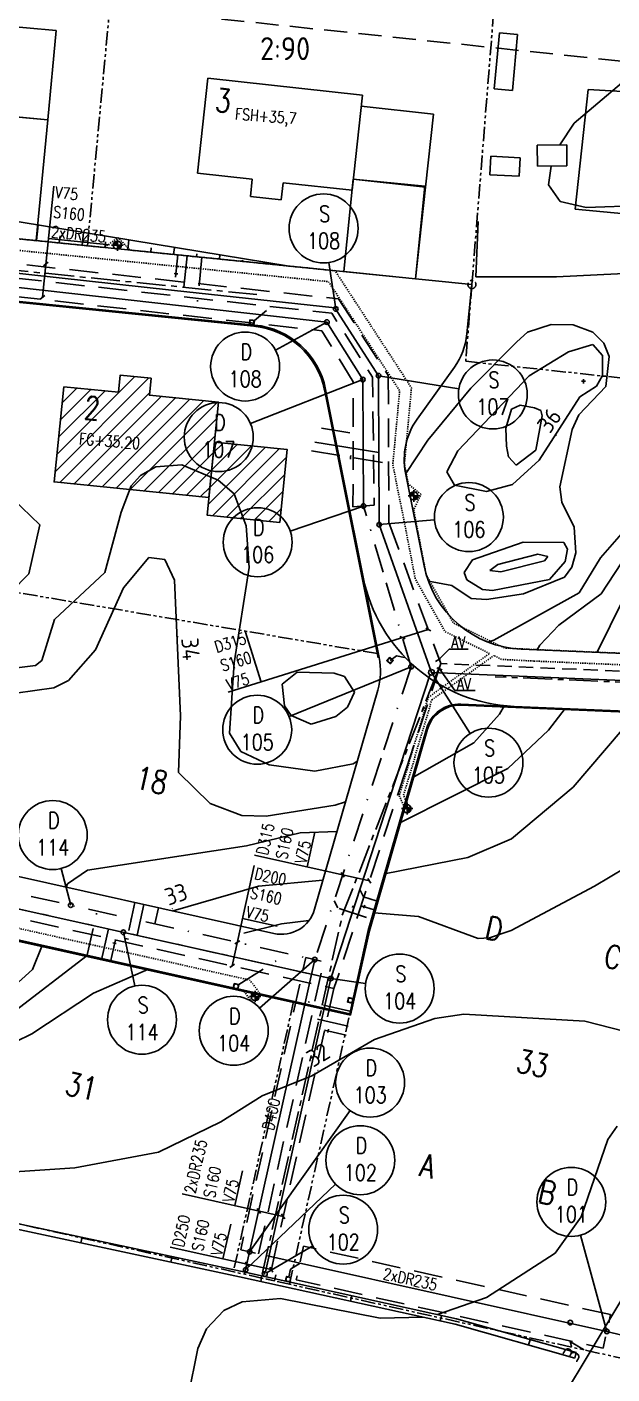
# Model space of a CAD drawing. Header units: metres. Extents: x 139929 to 143267, y 6401995 to 6404511.
# Drawn here: x 140403.1 to 140454, y 6402223.7 to 6402340.9 of the extents above; entities that cross this region are included whole.
import ezdxf
from ezdxf.enums import TextEntityAlignment as Align

# ---------------------------------------------------------------- set-up
doc = ezdxf.new("R2010")
doc.units = ezdxf.units.M
for name, pattern in [('CENTERX2', [4, 2.5, -0.5, 0.5, -0.5]), ('DASHDOT', [1, 0.5, -0.25, 0, -0.25]), ('DASHED', [0.75, 0.5, -0.25]), ('DASHED2', [3, 2, -1]), ('HAECK', [0]), ('HIDDEN', [0.375, 0.25, -0.125]), ('HIDDEN2', [0.1875, 0.125, -0.0625]), ('PHANTOM', [2.5, 1.25, -0.25, 0.25, -0.25, 0.25, -0.25])]:
    doc.linetypes.add(name, pattern=pattern)
doc.layers.add('LM_GRÄNSPUNKT_TEXT_NY', color=94, linetype='Continuous', lineweight=25)
for name, color, linetype in [('M-BEF-BYGGNAD', 3, 'Continuous'), ('M-BEF-HÄCK', 7, 'Continuous'), ('M-BEF-MUR', 4, 'Continuous'), ('M-BEF-NIVÅKURVA-PRIMÄR-0.5M', 12, 'Continuous'), ('M-BEF-NIVÅKURVA-PRIMÄR-1.0M', 12, 'Continuous'), ('M-BEF-STAKET', 4, 'STAKET'), ('M-BEF-TELE-INFO', 4, 'Continuous'), ('M-BELYSNINGSSTOLPE', 20, 'Continuous'), ('M-BRUNNAR', 3, 'Continuous'), ('M-BRUNNSLOCK', 1, 'Continuous'), ('M-ET-SCHAKT', 40, 'HIDDEN'), ('M-FASTIGHETSBETECKNING', 3, 'Continuous'), ('M-FG-XXX', 3, 'Continuous'), ('M-GR-FASTIGHETSGRÄNS', 3, 'PHANTOM'), ('M-GR-RÄTTIGHETSGRÄNS', 3, 'DASHED'), ('M-HUS-NUMMER-XXX', 3, 'Continuous'), ('M-HUS-YTTER', 3, 'Continuous'), ('M-HUS-YTTER-NYBYGGNAD', 7, 'Continuous'), ('M-HUS-YTTER-NYBYGGNAD_HATCH', 7, 'Continuous'), ('M-KANTSTÖD', 1, 'Continuous'), ('M-KRYSS-1000', 1, 'Continuous'), ('M-PROFILLINJE', 7, 'CENTERX2'), ('M-RH-BELYSNINGSSTOLPE', 4, 'Continuous'), ('M-RH-ET-SCHAKT', 4, 'HIDDEN'), ('M-RH-VA-D', 4, 'DASHDOT'), ('M-RH-VA-DRÄN', 4, 'DRAN11'), ('M-RH-VA-S', 4, 'Continuous'), ('M-RH-VA-TEXT', 4, 'Continuous'), ('M-RH-VA-V', 4, 'HIDDEN2'), ('M-SLÄNT', 4, 'Continuous'), ('M-STOMLINJE', 3, 'Continuous'), ('M-STOMLINJE-TOMTMARK', 1, 'Continuous'), ('M-VA-BRUNN-TK', 3, 'Continuous'), ('M-VA-D', 80, 'DASHDOT'), ('M-VA-DRÄN', 80, 'DRAN11'), ('M-VA-S', 20, 'Continuous'), ('M-VA-TEXT', 1, 'Continuous'), ('M-VA-V', 140, 'HIDDEN2')]:
    doc.layers.add(name, color=color, linetype=linetype)
doc.styles.add('ISO', font='iso.shx', dxfattribs={"height": 2.5})
doc.styles.add('ITALICC', font='italicc', dxfattribs={"oblique": 10})
doc.styles.add('M-modell-va$0$SIMPLEX8', font='simplex.shx', dxfattribs={"width": 0.8})
doc.styles.add('SIMPLEX8', font='simplex.shx', dxfattribs={"width": 0.8})
doc.linetypes.add('DRAN11', pattern='A,1,["|",Standard,S=0.5,R=60,X=0,Y=0],-0.4,1', length=2.4)
doc.linetypes.add('STAKET', pattern='A,7,[134,morastr.shx,S=0.8,R=0,X=0,Y=0],0.6,[134,morastr.shx,S=0.8,R=0,X=0,Y=0],1', length=8.6)
pattern_1 = [(45, (-19260.8910175, -51074.3308278), (-0.001122532015134, 0.001122532015134), [])]

# ---------------------------------------------------------------- blocks, each defined once
blk = doc.blocks.new('LIGGARPUNKT')
blk.add_circle((0, 0), 0.35)
at = {"layer": 'LM_GRÄNSPUNKT_TEXT_NY', "style": 'ITALICC', "oblique": 10}
blk.add_attdef('PUNKTBETECKNING', (0.5, -0.35), '', height=0.7, dxfattribs=at)
blk = doc.blocks.new('PLUS')
for p, q in [((-0.18, 0), (0, 0)), ((0, 0), (0, 0.18)), ((0, -0.18), (0, 0)), ((0, 0), (0.18, 0))]:
    blk.add_line(p, q)
blk = doc.blocks.new('PRI_NIVÅ_HÖJDPKT')
at = {"color": 0, "linetype": 'Continuous', "lineweight": -3}
blk.add_circle((183, 184), 0.0005, dxfattribs=at)
blk = doc.blocks.new('Brunn-400')
at = {"layer": 'M-BRUNNAR', "ltscale": 0.1}
blk.add_circle((0, 0), 0.2, dxfattribs=at)
at = {"layer": 'M-BRUNNSLOCK', "ltscale": 0.1}
blk.add_circle((0, 0), 0.2, dxfattribs=at)
blk = doc.blocks.new('DB')
at = {"layer": 'M-BRUNNAR', "ltscale": 0.1}
blk.add_lwpolyline([(-0.2, 0.2), (-0.2, -0.2), (0.2, -0.2), (0.2, 0.2)], close=True, dxfattribs=at)
blk.add_circle((0, 0), 0.2, dxfattribs=at)
at = {"layer": 'M-BRUNNSLOCK', "ltscale": 0.1}
blk.add_lwpolyline([(-0.2, 0.2), (-0.2, -0.2), (0.2, -0.2), (0.2, 0.2)], close=True, dxfattribs=at)
blk = doc.blocks.new('TB')
at = {"layer": 'M-BRUNNSLOCK', "ltscale": 0.1}
blk.add_circle((0, 0), 0.25, dxfattribs=at)
at = {"layer": 'M-VA-BRUNN-TK', "ltscale": 0.1}
blk.add_circle((0, 0), 0.25, dxfattribs=at)
blk = doc.blocks.new('M-modell-va$0$VA Littera')
blk.add_circle((0, 0), 1.5)
at = {"style": 'M-modell-va$0$SIMPLEX8', "width": 0.8}
for tag, p in [('D/S', (0.051, 0.289)), ('NR', (0.001, -0.891))]:
    blk.add_attdef(tag, text='', height=0.7, dxfattribs=at).set_placement(p, align=Align.CENTER)
at = {"style": 'M-modell-va$0$SIMPLEX8', "width": 0.8, "flags": 1}
for tag, p in [('LOCKNIVÅ', (1.783, 0.248)), ('VG-NIVÅ', (1.789, -0.674))]:
    blk.add_attdef(tag, p, '', height=0.5, dxfattribs=at)
blk = doc.blocks.new('Ny-stolpe')
at = {"layer": ''}
h = blk.add_hatch(dxfattribs=at)
h.set_pattern_fill('ANSI31', color=256, scale=0.0005, style=0)
h.set_pattern_definition(pattern_1)
edge = h.paths.add_edge_path()
edge.add_arc((0, 0), 0.175, 90, 180)
edge.add_line((-0.175, 0), (0, 0))
edge.add_line((0, 0), (0, 0.175))
h = blk.add_hatch(dxfattribs=at)
h.set_pattern_fill('ANSI31', color=256, scale=0.0005, style=0)
h.set_pattern_definition(pattern_1)
edge = h.paths.add_edge_path()
edge.add_line((0, 0), (0, -0.175))
edge.add_arc((0, 0), 0.175, 270, 360)
edge.add_line((0.175, 0), (0, 0))
for p, q in [((-0.175, 0), (-0.25, 0)), ((0, 0), (-0.175, 0)), ((0, 0.173), (0, 0.248)), ((0, 0), (0, 0.175)), ((0, 0), (0.175, 0)), ((0, 0), (0, -0.175)), ((0, -0.175), (0, -0.252)), ((0.175, 0), (0.25, 0))]:
    blk.add_line(p, q, dxfattribs=at)
for start, end in [(90, 180), (180, 270), (0, 90), (270, 0)]:
    blk.add_arc((0, 0), 0.175, start, end, dxfattribs=at)

msp = doc.modelspace()

# ---------------------------------------------------------------- hatches: boundary and pattern name
at = {"layer": 'M-HUS-YTTER-NYBYGGNAD_HATCH'}
h = msp.add_hatch(dxfattribs=at)
h.set_pattern_fill('ANSI31', color=1, scale=0.3, style=0)
h.paths.add_polyline_path([(140406.277, 6402309.606), (140411.046, 6402309.126), (140411.196, 6402310.611), (140413.882, 6402310.341), (140413.733, 6402308.855), (140419.739, 6402308.251), (140418.906, 6402299.972), (140405.444, 6402301.328)])
h = msp.add_hatch(dxfattribs=at)
h.set_pattern_fill('ANSI31', color=1, scale=0.3, style=0)
h.paths.add_polyline_path([(140425.089, 6402297.792), (140425.727, 6402304.13), (140419.389, 6402304.768), (140418.751, 6402298.43)])

# ---------------------------------------------------------------- linework, layer by layer
at = {"layer": 'M-BEF-BYGGNAD'}
for p, q in [((140444.189, 6402340.371), (140443.749, 6402335.498)), ((140444.189, 6402340.371), (140443.749, 6402335.498)), ((140445.759, 6402340.23), (140444.189, 6402340.371)), ((140445.759, 6402340.23), (140444.189, 6402340.371)), ((140445.321, 6402335.357), (140445.759, 6402340.23)), ((140445.321, 6402335.357), (140445.759, 6402340.23)), ((140443.749, 6402335.498), (140445.321, 6402335.357)), ((140443.749, 6402335.498), (140445.321, 6402335.357)), ((140451.922, 6402335.455), (140450.793, 6402325.052)), ((140455.397, 6402335.25), (140451.922, 6402335.455)), ((140447.489, 6402330.606), (140450.047, 6402330.636)), ((140447.51, 6402328.774), (140447.489, 6402330.606)), ((140450.047, 6402330.636), (140450.069, 6402328.804)), ((140443.352, 6402328.039), (140443.436, 6402329.644)), ((140443.436, 6402329.644), (140445.995, 6402329.509)), ((140445.995, 6402329.509), (140445.912, 6402327.905)), ((140445.912, 6402327.905), (140443.352, 6402328.039)), ((140450.069, 6402328.804), (140447.51, 6402328.774)), ((140450.793, 6402325.052), (140460.361, 6402324.114))]:
    msp.add_line(p, q, dxfattribs=at)
at = {"layer": 'M-BEF-HÄCK', "color": 1, "linetype": 'HAECK', "lineweight": -3}
msp.add_line((140442.131, 6402319.172), (140442.333, 6402323.976), dxfattribs=at)
at = {"layer": 'M-BEF-MUR', "lineweight": -3}
for p, q in [((140392.859, 6402238.828), (140421.676, 6402232.684)), ((140421.57, 6402232.195), (140392.754, 6402238.339)), ((140407.881, 6402235.625), (140407.776, 6402235.136)), ((140415.706, 6402233.957), (140415.601, 6402233.468)), ((140440.34, 6402228.053), (140421.57, 6402232.195)), ((140421.676, 6402232.684), (140440.462, 6402228.538)), ((140423.527, 6402232.276), (140423.419, 6402231.787)), ((140431.339, 6402230.552), (140431.231, 6402230.063)), ((140439.151, 6402228.828), (140439.044, 6402228.34)), ((140440.462, 6402228.538), (140450.877, 6402225.592)), ((140450.741, 6402225.111), (140440.34, 6402228.053)), ((140446.869, 6402226.726), (140446.733, 6402226.246)), ((140450.877, 6402225.592), (140450.741, 6402225.111))]:
    msp.add_line(p, q, dxfattribs=at)
at = {"layer": 'M-BEF-MUR'}
for p, q in [((140392.859, 6402238.828), (140421.676, 6402232.684)), ((140421.57, 6402232.195), (140392.754, 6402238.339)), ((140407.881, 6402235.625), (140407.776, 6402235.136)), ((140415.706, 6402233.957), (140415.601, 6402233.468)), ((140440.34, 6402228.053), (140421.57, 6402232.195)), ((140421.676, 6402232.684), (140440.462, 6402228.538)), ((140423.527, 6402232.276), (140423.419, 6402231.787)), ((140431.339, 6402230.552), (140431.231, 6402230.063)), ((140439.151, 6402228.828), (140439.044, 6402228.34)), ((140440.462, 6402228.538), (140450.877, 6402225.592)), ((140450.741, 6402225.111), (140440.34, 6402228.053)), ((140446.869, 6402226.726), (140446.733, 6402226.246)), ((140450.877, 6402225.592), (140450.741, 6402225.111))]:
    msp.add_line(p, q, dxfattribs=at)
at = {"layer": 'M-BEF-NIVÅKURVA-PRIMÄR-0.5M', "linetype": 'Continuous', "lineweight": -3}
for p, q in [((140450.684, 6402332.531, 34.5), (140454.818, 6402336.015, 34.5)), ((140449.435, 6402330.629, 34.5), (140450.684, 6402332.531, 34.5)), ((140448.467, 6402327.17, 34.5), (140448.705, 6402328.788, 34.5)), ((140449.47, 6402325.711, 34.5), (140448.467, 6402327.17, 34.5)), ((140451.745, 6402325.179, 34.5), (140449.47, 6402325.711, 34.5)), ((140460.471, 6402325.505, 34.5), (140451.745, 6402325.179, 34.5)), ((140448.696, 6402315.012, 35.5), (140446.634, 6402314.341, 35.5)), ((140450.601, 6402314.975, 35.5), (140448.696, 6402315.012, 35.5)), ((140452.32, 6402314.358, 35.5), (140450.601, 6402314.975, 35.5)), ((140446.634, 6402314.341, 35.5), (140445.714, 6402313.504, 35.5)), ((140453.273, 6402313.394, 35.5), (140452.32, 6402314.358, 35.5)), ((140445.714, 6402313.504, 35.5), (140441.7, 6402309.485, 35.5)), ((140453.752, 6402312.225, 35.5), (140453.273, 6402313.394, 35.5)), ((140453.454, 6402309.623, 35.5), (140453.752, 6402312.225, 35.5)), ((140441.7, 6402309.485, 35.5), (140437.971, 6402304.948, 35.5)), ((140451.107, 6402307.152, 35.5), (140453.454, 6402309.623, 35.5)), ((140446.003, 6402308.011, 36.5), (140445.235, 6402307.661, 36.5)), ((140447.254, 6402307.764, 36.5), (140446.003, 6402308.011, 36.5)), ((140445.235, 6402307.661, 36.5), (140444.742, 6402306.011, 36.5)), ((140447.808, 6402307.541, 36.5), (140447.254, 6402307.764, 36.5)), ((140447.361, 6402304.077, 36.5), (140447.898, 6402307.06, 36.5)), ((140447.898, 6402307.06, 36.5), (140447.808, 6402307.541, 36.5)), ((140450.521, 6402305.884, 35.5), (140451.107, 6402307.152, 35.5)), ((140444.742, 6402306.011, 36.5), (140444.81, 6402304.437, 36.5)), ((140449.453, 6402300.884, 35.5), (140450.521, 6402305.884, 35.5)), ((140437.971, 6402304.948, 35.5), (140436.035, 6402302.058, 35.5)), ((140444.81, 6402304.437, 36.5), (140444.977, 6402303.492, 36.5)), ((140444.977, 6402303.492, 36.5), (140445.646, 6402302.765, 36.5)), ((140445.646, 6402302.765, 36.5), (140447.361, 6402304.077, 36.5)), ((140412.966, 6402301.88, 34.5), (140414.303, 6402302.622, 34.5)), ((140414.303, 6402302.622, 34.5), (140416.563, 6402302.813, 34.5)), ((140416.563, 6402302.813, 34.5), (140419.721, 6402301.476, 34.5)), ((140411.278, 6402298.703, 34.5), (140412.159, 6402300.993, 34.5)), ((140412.159, 6402300.993, 34.5), (140412.966, 6402301.88, 34.5)), ((140419.721, 6402301.476, 34.5), (140421.103, 6402300.281, 34.5)), ((140449.632, 6402299.556, 35.5), (140449.453, 6402300.884, 35.5)), ((140404.202, 6402297.588, 35.5), (140401.843, 6402299.852, 35.5)), ((140421.103, 6402300.281, 34.5), (140422.156, 6402297.513, 34.5)), ((140409.845, 6402293.457, 34.5), (140411.278, 6402298.703, 34.5)), ((140450.686, 6402297.377, 35.5), (140449.632, 6402299.556, 35.5)), ((140403.256, 6402293.337, 35.5), (140404.202, 6402297.588, 35.5)), ((140422.156, 6402297.513, 34.5), (140422.427, 6402293.879, 34.5)), ((140450.854, 6402295.146, 35.5), (140450.686, 6402297.377, 35.5)), ((140452.987, 6402294.715, 34.5), (140455.838, 6402297.967, 34.5)), ((140447.546, 6402295.05, 36.5), (140444.059, 6402294.141, 36.5)), ((140448.403, 6402294.84, 36.5), (140447.546, 6402295.05, 36.5)), ((140450.484, 6402293.918, 35.5), (140450.854, 6402295.146, 35.5)), ((140422.427, 6402293.879, 34.5), (140421.103, 6402285.591, 34.5)), ((140444.059, 6402294.141, 36.5), (140443.359, 6402293.613, 36.5)), ((140444.325, 6402293.497, 36.5), (140448.111, 6402294.451, 36.5)), ((140448.111, 6402294.451, 36.5), (140448.403, 6402294.84, 36.5)), ((140449.849, 6402293.039, 35.5), (140450.484, 6402293.918, 35.5)), ((140451.124, 6402291.663, 34.5), (140452.987, 6402294.715, 34.5)), ((140401.675, 6402291.731, 35.5), (140403.256, 6402293.337, 35.5)), ((140405.473, 6402289.346, 34.5), (140409.845, 6402293.457, 34.5)), ((140438.011, 6402292.692, 35.5), (140440.063, 6402292.317, 35.5)), ((140443.359, 6402293.613, 36.5), (140444.325, 6402293.497, 36.5)), ((140446.284, 6402291.597, 35.5), (140449.849, 6402293.039, 35.5)), ((140452.697, 6402286.5, 33.5), (140456.102, 6402293.399, 33.5)), ((140440.063, 6402292.317, 35.5), (140441.728, 6402291.185, 35.5)), ((140443.066, 6402291.09, 35.5), (140446.284, 6402291.597, 35.5)), ((140443.702, 6402287.571, 34.5), (140451.124, 6402291.663, 34.5)), ((140441.728, 6402291.185, 35.5), (140443.066, 6402291.09, 35.5)), ((140404.374, 6402285.777, 34.5), (140405.473, 6402289.346, 34.5)), ((140443.177, 6402287.396, 34.5), (140443.702, 6402287.571, 34.5)), ((140403.82, 6402285.347, 34.5), (140404.374, 6402285.777, 34.5)), ((140402.206, 6402285.155, 34.5), (140403.82, 6402285.347, 34.5)), ((140421.103, 6402285.591, 34.5), (140420.715, 6402279.477, 34.5)), ((140426.581, 6402284.772, 35.5), (140425.297, 6402283.72, 35.5)), ((140429.803, 6402284.679, 35.5), (140426.581, 6402284.772, 35.5)), ((140430.705, 6402284.385, 35.5), (140429.803, 6402284.679, 35.5)), ((140425.297, 6402283.72, 35.5), (140425.488, 6402281.86, 35.5)), ((140431.584, 6402283.038, 35.5), (140430.705, 6402284.385, 35.5)), ((140430.984, 6402281.731, 35.5), (140431.584, 6402283.038, 35.5)), ((140425.488, 6402281.86, 35.5), (140426.078, 6402281.02, 35.5)), ((140426.078, 6402281.02, 35.5), (140427.813, 6402280.265, 35.5)), ((140429.95, 6402280.931, 35.5), (140430.984, 6402281.731, 35.5)), ((140448.464, 6402279.727, 33.5), (140449.91, 6402281.614, 33.5)), ((140427.813, 6402280.265, 35.5), (140429.95, 6402280.931, 35.5)), ((140420.715, 6402279.477, 34.5), (140421.682, 6402277.861, 34.5)), ((140444.919, 6402276.404, 33.5), (140448.464, 6402279.727, 33.5)), ((140421.682, 6402277.861, 34.5), (140424.16, 6402276.718, 34.5)), ((140424.16, 6402276.718, 34.5), (140428.134, 6402276.171, 34.5)), ((140428.134, 6402276.171, 34.5), (140431.478, 6402276.815, 34.5)), ((140431.478, 6402276.815, 34.5), (140431.827, 6402277.04, 34.5)), ((140435.474, 6402271.638, 33.5), (140444.919, 6402276.404, 33.5)), ((140422.182, 6402269.675, 33.5), (140426.856, 6402270.804, 33.5)), ((140426.856, 6402270.804, 33.5), (140430.063, 6402270.92, 33.5)), ((140408.339, 6402267.543, 33.5), (140422.182, 6402269.675, 33.5)), ((140406.603, 6402266.353, 33.5), (140408.339, 6402267.543, 33.5)), ((140452.463, 6402266.168, 32.5), (140455.188, 6402267.792, 32.5)), ((140406.491, 6402266.08, 33.5), (140406.603, 6402266.353, 33.5)), ((140445.208, 6402262.309, 32.5), (140452.463, 6402266.168, 32.5)), ((140433.225, 6402263.839, 32.5), (140433.292, 6402263.848, 32.5)), ((140433.292, 6402263.848, 32.5), (140437.159, 6402263.531, 32.5)), ((140437.159, 6402263.531, 32.5), (140442.344, 6402261.605, 32.5)), ((140421.957, 6402262.068, 32.5), (140425.228, 6402262.876, 32.5)), ((140425.228, 6402262.876, 32.5), (140427.617, 6402263.164, 32.5)), ((140443.318, 6402261.681, 32.5), (140445.208, 6402262.309, 32.5)), ((140442.344, 6402261.605, 32.5), (140443.318, 6402261.681, 32.5)), ((140403.562, 6402258.919, 33.5), (140404.417, 6402261.01, 33.5)), ((140400.327, 6402255.997, 33.5), (140403.562, 6402258.919, 33.5)), ((140408.861, 6402256.843, 32.5), (140413.65, 6402258.952, 32.5)), ((140403.518, 6402253.328, 32.5), (140408.861, 6402256.843, 32.5)), ((140400.623, 6402251.931, 32.5), (140403.518, 6402253.328, 32.5)), ((140453.628, 6402244.126, 31.5), (140454.442, 6402245.278, 31.5)), ((140451.312, 6402237.403, 31.5), (140453.628, 6402244.126, 31.5)), ((140449.051, 6402234.234, 31.5), (140451.312, 6402237.403, 31.5)), ((140443.077, 6402230.385, 31.5), (140449.051, 6402234.234, 31.5)), ((140420.2, 6402229.258, 31.5), (140421.794, 6402230.013, 31.5)), ((140421.794, 6402230.013, 31.5), (140425.136, 6402230.307, 31.5)), ((140425.136, 6402230.307, 31.5), (140433.824, 6402228.593, 31.5)), ((140438.803, 6402228.904, 31.5), (140443.077, 6402230.385, 31.5)), ((140418.694, 6402227.652, 31.5), (140420.2, 6402229.258, 31.5)), ((140433.824, 6402228.593, 31.5), (140437.55, 6402228.669, 31.5)), ((140417.955, 6402225.94, 31.5), (140418.694, 6402227.652, 31.5)), ((140417.104, 6402221.761, 31.5), (140417.955, 6402225.94, 31.5))]:
    msp.add_line(p, q, dxfattribs=at)
at = {"layer": 'M-BEF-NIVÅKURVA-PRIMÄR-1.0M', "linetype": 'Continuous', "lineweight": -3}
for p, q in [((140450.215, 6402312.633, 36), (140446.784, 6402310.543, 36)), ((140452.334, 6402313.264, 36), (140450.215, 6402312.633, 36)), ((140453.165, 6402312.313, 36), (140452.334, 6402313.264, 36)), ((140453.162, 6402310.585, 36), (140453.165, 6402312.313, 36)), ((140446.784, 6402310.543, 36), (140440.568, 6402304.03, 36)), ((140452.643, 6402309.655, 36), (140453.162, 6402310.585, 36)), ((140451.19, 6402308.722, 36), (140452.643, 6402309.655, 36)), ((140447.639, 6402303.217, 36), (140451.19, 6402308.722, 36)), ((140440.568, 6402304.03, 36), (140439.621, 6402302.204, 36)), ((140445.317, 6402301.101, 36), (140447.639, 6402303.217, 36)), ((140439.621, 6402302.204, 36), (140440.278, 6402301.049, 36)), ((140440.278, 6402301.049, 36), (140443.066, 6402300.499, 36)), ((140443.066, 6402300.499, 36), (140445.317, 6402301.101, 36)), ((140453.058, 6402291.588, 34), (140457.478, 6402298.387, 34)), ((140446.268, 6402296.088, 36), (140441.839, 6402294.546, 36)), ((140449.792, 6402296.039, 36), (140446.268, 6402296.088, 36)), ((140450.109, 6402295.482, 36), (140449.792, 6402296.039, 36)), ((140449.92, 6402294.402, 36), (140450.109, 6402295.482, 36)), ((140411.496, 6402292.112, 34), (140413.682, 6402294.757, 34)), ((140413.682, 6402294.757, 34), (140415.066, 6402294.561, 34)), ((140415.066, 6402294.561, 34), (140415.927, 6402292.762, 34)), ((140441.839, 6402294.546, 36), (140441.127, 6402293.457, 36)), ((140448.545, 6402292.837, 36), (140449.92, 6402294.402, 36)), ((140415.927, 6402292.762, 34), (140416.433, 6402280.964, 34)), ((140441.127, 6402293.457, 36), (140441.358, 6402292.809, 36)), ((140441.358, 6402292.809, 36), (140442.716, 6402291.965, 36)), ((140443.603, 6402291.878, 36), (140448.545, 6402292.837, 36)), ((140409.047, 6402286.724, 34), (140411.496, 6402292.112, 34)), ((140442.716, 6402291.965, 36), (140443.603, 6402291.878, 36)), ((140449.351, 6402288.876, 34), (140453.058, 6402291.588, 34)), ((140447.707, 6402287.116, 34), (140449.351, 6402288.876, 34)), ((140447.476, 6402286.722, 34), (140447.707, 6402287.116, 34)), ((140406.683, 6402284.057, 34), (140409.047, 6402286.724, 34)), ((140397.298, 6402282.282, 34), (140405.421, 6402283.416, 34)), ((140405.421, 6402283.416, 34), (140406.683, 6402284.057, 34)), ((140416.433, 6402280.964, 34), (140416.275, 6402276.056, 34)), ((140441.963, 6402278.618, 34), (140444.206, 6402281.131, 34)), ((140444.206, 6402281.131, 34), (140444.634, 6402281.862, 34)), ((140450.598, 6402274.77, 33), (140456.234, 6402281.346, 33)), ((140436.607, 6402275.571), (140441.963, 6402278.618, 34)), ((140416.275, 6402276.056, 34), (140419.015, 6402273.366, 34)), ((140445.256, 6402270.267, 33), (140450.598, 6402274.77, 33)), ((140419.015, 6402273.366, 34), (140421.791, 6402272.296, 34)), ((140423.907, 6402272.242, 34), (140429.89, 6402273.216, 34)), ((140429.89, 6402273.216, 34), (140430.809, 6402273.508, 34)), ((140421.791, 6402272.296, 34), (140423.907, 6402272.242, 34)), ((140441.445, 6402268.669, 33), (140445.256, 6402270.267, 33)), ((140434.202, 6402267.229, 33), (140441.445, 6402268.669, 33)), ((140415.811, 6402264.003, 33), (140423.224, 6402266.171, 33)), ((140423.224, 6402266.171, 33), (140428.837, 6402266.669, 33)), ((140401.667, 6402255.021, 33), (140408.326, 6402260.138, 33)), ((140433.326, 6402252.824, 32), (140438.575, 6402254.66, 32)), ((140438.575, 6402254.66, 32), (140441.083, 6402255.015, 32)), ((140441.083, 6402255.015, 32), (140451.618, 6402254.429, 32)), ((140451.618, 6402254.429, 32), (140455.133, 6402253.534, 32)), ((140427.871, 6402249.669, 32), (140433.326, 6402252.824, 32)), ((140423.544, 6402247.938, 32), (140427.871, 6402249.669, 32)), ((140419.953, 6402245.671, 32), (140423.544, 6402247.938, 32)), ((140414.528, 6402243.015, 32), (140419.953, 6402245.671, 32)), ((140407.251, 6402241.669, 32), (140414.528, 6402243.015, 32)), ((140401.144, 6402241.249, 32), (140407.251, 6402241.669, 32)), ((140449.587, 6402221.512, 31), (140454.768, 6402230.092, 31))]:
    msp.add_line(p, q, dxfattribs=at)
at = {"layer": 'M-BEF-STAKET', "color": 1, "linetype": 'STAKET', "lineweight": -3}
for p, q in [((140449.163, 6402319.166), (140442.131, 6402319.172)), ((140456.247, 6402319.519), (140449.163, 6402319.166))]:
    msp.add_line(p, q, dxfattribs=at)
at = {"layer": 'M-BEF-TELE-INFO'}
msp.add_circle((140450.356, 6402228.2), 0.2, dxfattribs=at)
at = {"layer": 'M-ET-SCHAKT', "ltscale": 0.1, "flags": 128}
for points in [[(140259.211, 6402295.148), (140259.892, 6402295.065), (140260.92, 6402293.921), (140262.183, 6402294.913), (140262.731, 6402294.907), (140264.428, 6402295.077), (140267.643, 6402295.838), (140269.339, 6402296.159), (140270.708, 6402296.314), (140272.264, 6402296.35), (140273.844, 6402296.207), (140274.53, 6402296.097), (140287.082, 6402293.317), (140287.95, 6402292.11), (140289.255, 6402292.819), (140296.228, 6402291.263), (140297.073, 6402291.075), (140298.385, 6402290.495), (140299.349, 6402289.782), (140300.965, 6402288.451), (140302.113, 6402287.589), (140302.85, 6402287.092), (140303.642, 6402286.542), (140307.318, 6402284.335), (140309.635, 6402283.14), (140311.194, 6402282.443), (140312.608, 6402281.933), (140313.444, 6402280.556), (140314.821, 6402281.171), (140317.216, 6402280.46), (140323.701, 6402279.003), (140326.941, 6402278.275), (140339.901, 6402275.387), (140340.79, 6402274.193), (140342.098, 6402274.886), (140367.219, 6402269.299), (140368.103, 6402267.963), (140369.46, 6402268.783), (140394.534, 6402263.212), (140395.477, 6402262.009), (140396.759, 6402262.718), (140421.899, 6402257.099), (140422.54, 6402256.259)], [(140287.485, 6402294.252), (140289.107, 6402293.877), (140296.445, 6402292.239), (140297.388, 6402292.029), (140298.89, 6402291.364), (140299.965, 6402290.571), (140301.583, 6402289.237), (140302.693, 6402288.404), (140303.415, 6402287.917), (140304.185, 6402287.382), (140307.805, 6402285.209), (140310.069, 6402284.041), (140311.568, 6402283.371), (140313.28, 6402282.753), (140314.752, 6402282.234), (140317.468, 6402281.428), (140323.92, 6402279.978), (140327.159, 6402279.251), (140340.481, 6402276.282), (140341.956, 6402275.942), (140367.83, 6402270.188), (140369.285, 6402269.846), (140395.1, 6402264.11), (140396.607, 6402263.776), (140422.473, 6402257.996), (140423.335, 6402256.866)], [(140436.003, 6402272.833), (140435.477, 6402274.038), (140438.007, 6402282.585)], [(140436.324, 6402272.973), (140435.849, 6402274.061), (140438.309, 6402282.371)]]:
    msp.add_lwpolyline(points, dxfattribs=at)
at = {"layer": 'M-GR-FASTIGHETSGRÄNS'}
for p, q in [((140408.339, 6402321.861), (140410.62, 6402346.076)), ((140441.797, 6402318.493), (140443.725, 6402342.593)), ((140441.797, 6402318.493), (140443.725, 6402342.593)), ((140441.797, 6402318.493), (140441.263, 6402311.813)), ((140441.263, 6402311.813), (140490.677, 6402306.517)), ((140433.576, 6402286.395), (140333.538, 6402303.342)), ((140329.681, 6402252.979), (140456.908, 6402224.635))]:
    msp.add_line(p, q, dxfattribs=at)
at = {"layer": 'M-GR-FASTIGHETSGRÄNS', "flags": 128}
for points in [[(140426.286, 6402256.136), (140421.068, 6402232.728)], [(140425.926, 6402231.537), (140431.166, 6402255.049)]]:
    msp.add_lwpolyline(points, dxfattribs=at)
at = {"layer": 'M-GR-RÄTTIGHETSGRÄNS', "color": 1, "linetype": 'DASHED2', "lineweight": -3}
msp.add_line((140399.117, 6402343.778), (140491.824, 6402334.023), dxfattribs=at)
at = {"layer": 'M-HUS-YTTER'}
for p, q in [((140398.846, 6402341.212), (140405.616, 6402340.574)), ((140405.616, 6402340.574), (140404.884, 6402332.808)), ((140418.834, 6402336.439), (140417.921, 6402328.169)), ((140432.282, 6402334.955), (140418.834, 6402336.439)), ((140432.282, 6402334.955), (140431.37, 6402326.686)), ((140432.176, 6402333.991), (140438.468, 6402333.297)), ((140404.884, 6402332.808), (140398.114, 6402333.446)), ((140437.769, 6402326.966), (140438.468, 6402333.297)), ((140417.921, 6402328.169), (140422.686, 6402327.644)), ((140422.686, 6402327.644), (140422.522, 6402326.16)), ((140425.206, 6402325.864), (140425.369, 6402327.348)), ((140425.369, 6402327.348), (140431.37, 6402326.686)), ((140431.477, 6402327.66), (140437.769, 6402326.966)), ((140422.522, 6402326.16), (140425.206, 6402325.864))]:
    msp.add_line(p, q, dxfattribs=at)
at = {"layer": 'M-HUS-YTTER-NYBYGGNAD', "flags": 128}
msp.add_lwpolyline([(140406.277, 6402309.606), (140411.046, 6402309.126), (140411.196, 6402310.611), (140413.882, 6402310.341), (140413.733, 6402308.855), (140419.739, 6402308.251), (140418.906, 6402299.972), (140405.444, 6402301.328), (140406.277, 6402309.606)], dxfattribs=at)
msp.add_lwpolyline([(140425.089, 6402297.792), (140425.727, 6402304.13), (140419.389, 6402304.768), (140418.751, 6402298.43)], close=True, dxfattribs=at)
at = {"layer": 'M-KANTSTÖD'}
for p, q in [((140368.443, 6402320.349), (140422.82, 6402314.875)), ((140428.969, 6402309.354), (140433.627, 6402286.031)), ((140478.217, 6402280.315), (140440.807, 6402281.9)), ((140318.345, 6402280.088), (140431.242, 6402254.929)), ((140437.932, 6402279.804), (140432.881, 6402262.283)), ((140431.242, 6402254.929), (140432.881, 6402262.283))]:
    msp.add_line(p, q, dxfattribs=at)
for centre, radius, start, end in [((140422.119, 6402307.911), 7, 11.29219, 84.25197), ((140440.718, 6402279.001), 2.9, 87.5729, 163.91895)]:
    msp.add_arc(centre, radius, start, end, dxfattribs=at)
at = {"layer": 'M-PROFILLINJE', "flags": 128}
for points in [[(140423.095, 6402317.612), (140379.126, 6402322.038)], [(140438.714, 6402284.588), (140430.518, 6402263.635), (140423.508, 6402232.184)], [(140438.972, 6402285.248), (140438.714, 6402284.588)], [(140480.739, 6402282.81), (140473.607, 6402283.112), (140443.836, 6402284.374)]]:
    msp.add_lwpolyline(points, dxfattribs=at)
msp.add_lwpolyline([(140259.872, 6402321.008), (140259.029, 6402314.049, 0.3856338), (140268.914, 6402300.069), (140275.518, 6402298.598), (140297.418, 6402293.719, -0.1216369), (140300.746, 6402292.065), (140301.45, 6402291.468, 0.1216208), (140318.943, 6402282.772), (140429.156, 6402258.212)], format="xyb", dxfattribs=at)
at = {"layer": 'M-RH-ET-SCHAKT', "ltscale": 0.1, "flags": 128}
for points in [[(140447.223, 6402286.742), (140444.642, 6402286.872), (140440.187, 6402289.057), (140437.82, 6402293.245), (140436.729, 6402298.906), (140437.365, 6402300.242), (140436.264, 6402301.131), (140436.092, 6402302.053), (140435.924, 6402302.889), (140436.54, 6402309.505), (140429.893, 6402319.691), (140412.033, 6402321.489), (140411.009, 6402322.575), (140409.815, 6402321.712), (140384.164, 6402324.294), (140383.162, 6402325.368), (140381.89, 6402324.523), (140356.298, 6402327.099), (140355.295, 6402328.19), (140354.087, 6402327.322), (140328.474, 6402329.9), (140327.431, 6402330.979), (140326.208, 6402330.128), (140320.632, 6402330.689), (140319.791, 6402330.787), (140318.793, 6402330.885), (140316.394, 6402331.242), (140312.525, 6402332.23), (140310.424, 6402332.988), (140307.21, 6402334.521), (140304.076, 6402335.82), (140301.278, 6402336.636), (140300.331, 6402337.906), (140299.016, 6402337.119), (140298.251, 6402337.272), (140295.621, 6402337.54), (140286.828, 6402337.933), (140281.632, 6402337.961), (140277.659, 6402337.417), (140273.696, 6402336.479), (140273.27, 6402336.409), (140272.012, 6402337.143), (140271.058, 6402336.056), (140267.733, 6402335.686), (140262.869, 6402335.71), (140258.946, 6402336.218)], [(140443.343, 6402286.396), (140439.469, 6402288.295), (140436.869, 6402292.896), (140435.685, 6402299.039), (140435.349, 6402300.584), (140435.11, 6402301.863), (140434.915, 6402302.836), (140435.512, 6402309.251), (140429.317, 6402318.744), (140411.562, 6402320.531), (140410.092, 6402320.679), (140383.69, 6402323.337), (140382.146, 6402323.492), (140355.819, 6402326.142), (140354.364, 6402326.289), (140328.009, 6402328.942), (140326.476, 6402329.096), (140320.524, 6402329.695), (140319.684, 6402329.792), (140318.67, 6402329.893), (140316.197, 6402330.26), (140312.231, 6402331.273), (140310.038, 6402332.064), (140306.803, 6402333.607), (140303.744, 6402334.876), (140300.676, 6402335.77), (140299.199, 6402336.062), (140298.102, 6402336.282), (140295.548, 6402336.542), (140286.803, 6402336.933), (140281.697, 6402336.961), (140277.842, 6402336.432), (140273.892, 6402335.498), (140273.076, 6402335.364), (140271.553, 6402335.105), (140267.786, 6402334.686), (140262.802, 6402334.71), (140259.818, 6402335.097)], [(140459.802, 6402286.893), (140458.969, 6402286.239), (140447.219, 6402286.742)], [(140438.007, 6402282.585), (140443.343, 6402286.396)], [(140438.309, 6402282.371), (140443.7, 6402286.221)], [(140447.173, 6402285.743), (140444.387, 6402285.884), (140443.7, 6402286.221)], [(140459.296, 6402285.224), (140447.177, 6402285.743)]]:
    msp.add_lwpolyline(points, dxfattribs=at)
at = {"layer": 'M-RH-VA-D', "ltscale": 5}
for p, q in [((140418.304, 6402320.858), (140417.898, 6402316.828)), ((140422.87, 6402315.373), (140423.911, 6402316.223)), ((140428.697, 6402306.004), (140431.457, 6402305.557)), ((140436.504, 6402285.242), (140433.889, 6402277.295))]:
    msp.add_line(p, q, dxfattribs=at)
at = {"layer": 'M-RH-VA-D', "linetype": 'DASHED', "ltscale": 5, "flags": 128}
msp.add_lwpolyline([(140431.45, 6402299.156), (140433.302, 6402299.292), (140433.149, 6402310.433), (140429.61, 6402315.987), (140387.169, 6402320.726), (140387.008, 6402319.134), (140428.75, 6402314.466), (140431.461, 6402310.018), (140431.45, 6402299.156)], dxfattribs=at)
at = {"layer": 'M-RH-VA-D', "ltscale": 5, "flags": 128}
for points in [[(140434.072, 6402293.479), (140432.376, 6402299.224)], [(140436.504, 6402285.242), (140434.072, 6402293.479)], [(140434.673, 6402285.787), (140435.241, 6402286.182), (140435.937, 6402286.057)]]:
    msp.add_lwpolyline(points, dxfattribs=at)
at = {"layer": 'M-RH-VA-DRÄN', "ltscale": 2, "flags": 128}
msp.add_lwpolyline([(140387.089, 6402319.93), (140429.18, 6402315.227), (140432.305, 6402310.225), (140432.376, 6402299.224)], dxfattribs=at)
at = {"layer": 'M-RH-VA-S'}
for p, q in [((140417.011, 6402320.988), (140416.735, 6402318.252)), ((140429.879, 6402316.463), (140433.677, 6402310.562)), ((140428.134, 6402304.779), (140433.702, 6402303.876)), ((140438.178, 6402284.603), (140435.567, 6402276.624))]:
    msp.add_line(p, q, dxfattribs=at)
at = {"layer": 'M-RH-VA-S', "flags": 128}
for points in [[(140415.661, 6402318.013), (140374.15, 6402322.539)], [(140429.879, 6402316.463), (140415.661, 6402318.013)], [(140433.677, 6402310.562), (140433.703, 6402303.53)], [(140433.703, 6402303.53), (140433.723, 6402298.241)], [(140433.723, 6402298.241), (140433.725, 6402297.604)], [(140433.725, 6402297.604), (140438.278, 6402284.759)], [(140438.278, 6402284.759), (140479.187, 6402283.026)]]:
    msp.add_lwpolyline(points, dxfattribs=at)
at = {"layer": 'M-RH-VA-TEXT'}
for p, q in [((140404.948, 6402322.487), (140410.27, 6402321.952)), ((140404.531, 6402320.103), (140404.914, 6402320.424)), ((140429.34, 6402320.404), (140429.95, 6402316.368)), ((140404.24, 6402317.217), (140404.624, 6402317.538)), ((140424.701, 6402312.792), (140429.18, 6402315.227)), ((140440.659, 6402309.414), (140433.677, 6402310.562)), ((140422.526, 6402306.406), (140432.305, 6402310.225)), ((140425.993, 6402297.046), (140432.376, 6402299.224)), ((140433.725, 6402297.604), (140438.545, 6402298.01)), ((140423.452, 6402283.918), (140422.063, 6402288.346)), ((140438.226, 6402288.367), (140437.78, 6402288.594)), ((140435.979, 6402287.662), (140435.533, 6402287.889)), ((140438.954, 6402285.904), (140439.83, 6402286.777)), ((140439.83, 6402286.777), (140441.469, 6402286.777)), ((140425.888, 6402280.92), (140436.504, 6402285.242)), ((140438.278, 6402284.759), (140441.637, 6402279.438)), ((140438.969, 6402285.068), (140440.317, 6402283.166)), ((140440.317, 6402283.166), (140442.069, 6402283.166))]:
    msp.add_line(p, q, dxfattribs=at)
at = {"layer": 'M-RH-VA-TEXT', "flags": 128}
for points in [[(140405.408, 6402327.058), (140404.434, 6402317.38)], [(140420.599, 6402283.023), (140438.003, 6402288.48)]]:
    msp.add_lwpolyline(points, dxfattribs=at)
at = {"layer": 'M-RH-VA-V', "ltscale": 20}
for p, q in [((140373.235, 6402323.435), (140430.18, 6402317.238)), ((140416.215, 6402321.068), (140416.019, 6402319.128)), ((140415.9, 6402319.441), (140416.049, 6402319.427)), ((140416.049, 6402319.427), (140416.199, 6402319.412)), ((140430.18, 6402317.238), (140434.522, 6402310.585)), ((140434.522, 6402310.585), (140434.566, 6402297.795)), ((140427.846, 6402304.015), (140434.548, 6402302.928)), ((140431.222, 6402303.315), (140431.246, 6402303.463)), ((140431.246, 6402303.463), (140431.269, 6402303.611)), ((140434.566, 6402297.795), (140439.093, 6402285.525)), ((140438.636, 6402285.698), (140439.056, 6402285.97)), ((140439.093, 6402285.525), (140436.095, 6402276.413)), ((140438.735, 6402285.157), (140439.202, 6402284.979))]:
    msp.add_line(p, q, dxfattribs=at)
at = {"layer": 'M-RH-VA-V', "ltscale": 10, "flags": 128}
msp.add_lwpolyline([(140498.185, 6402308.86), (140489.383, 6402305.838), (140479.162, 6402283.828), (140439.093, 6402285.525)], dxfattribs=at)
at = {"layer": 'M-SLÄNT'}
for p, q in [((140403.908, 6402322.307), (140404.045, 6402323.668)), ((140405.898, 6402322.107), (140405.96, 6402322.725)), ((140407.888, 6402321.906), (140407.999, 6402323.018)), ((140409.878, 6402321.706), (140409.927, 6402322.199)), ((140411.867, 6402321.506), (140411.954, 6402322.368)), ((140413.857, 6402321.305), (140413.895, 6402321.674)), ((140415.847, 6402321.105), (140415.909, 6402321.717)), ((140417.837, 6402320.905), (140417.862, 6402321.148)), ((140419.827, 6402320.704), (140419.864, 6402321.067)), ((140421.817, 6402320.504), (140421.829, 6402320.623)), ((140423.807, 6402320.304), (140423.818, 6402320.417)), ((140425.797, 6402320.103), (140425.796, 6402320.098))]:
    msp.add_line(p, q, dxfattribs=at)
at = {"layer": 'M-SLÄNT', "flags": 128}
msp.add_lwpolyline([(140425.898, 6402320.075), (140394.768, 6402325.193), (140380.769, 6402326.9), (140370.183, 6402327.525), (140355.444, 6402327.468)], dxfattribs=at)
at = {"layer": 'M-STOMLINJE', "flags": 128}
for points in [[(140254.108, 6402296.311), (140258.946, 6402336.218, 0.1055973), (140275.64, 6402336.93), (140276.251, 6402337.088, -0.075036), (140285.157, 6402338.011), (140295.435, 6402337.533, -0.107593), (140307.766, 6402334.24), (140308.156, 6402334.04, 0.0940083), (140318.879, 6402330.866), (140441.797, 6402318.493), (140441.364, 6402314.189, -0.131207), (140440.27, 6402311.293), (140437.033, 6402306.78, 0.2077462), (140436.025, 6402302.108), (140437.642, 6402294.01, 0.3456897), (140446.087, 6402286.78), (140482.428, 6402285.241, 0.315112), (140485.327, 6402287.092), (140485.966, 6402288.636)], [(140262.974, 6402307.405, -0.1642122), (140261.659, 6402313.73), (140262.584, 6402321.353, -0.3085418), (140270.082, 6402329.915), (140277.603, 6402331.86, -0.075036), (140284.906, 6402332.617), (140295.184, 6402332.138, -0.107593), (140305.295, 6402329.439), (140305.686, 6402329.238, 0.0940083), (140318.338, 6402325.493), (140341.159, 6402323.196), (140402.435, 6402317.028), (140422.903, 6402314.967, -0.3295407), (140429.067, 6402309.374), (140432.328, 6402293.048, 0.3456897), (140445.464, 6402281.802), (140478.221, 6402280.415)], [(140269.512, 6402302.753), (140276.116, 6402301.282), (140298.016, 6402296.403, -0.1216369), (140302.524, 6402294.162), (140303.229, 6402293.565, 0.1216208), (140319.541, 6402285.456), (140424.575, 6402262.05, 0.3963406), (140428.11, 6402264.147), (140433.607, 6402283.213, 0.1200236), (140433.725, 6402286.05)], [(140254.108, 6402296.311), (140258.671, 6402295.261, 0.1188349), (140265.654, 6402295.332), (140267.97, 6402295.915, -0.117018), (140274.942, 6402296.011), (140296.842, 6402291.132, -0.1216369), (140299.032, 6402290.044), (140299.736, 6402289.446, 0.1216208), (140318.367, 6402280.185), (140431.166, 6402255.049), (140432.784, 6402262.308), (140437.836, 6402279.832, -0.3460174), (140440.845, 6402281.998), (140445.464, 6402281.802)]]:
    msp.add_lwpolyline(points, format="xyb", dxfattribs=at)
msp.add_lwpolyline([(140433.725, 6402286.05), (140432.328, 6402293.048)], dxfattribs=at)
at = {"layer": 'M-STOMLINJE-TOMTMARK'}
for p, q in [((140431.477, 6402327.66), (140430.667, 6402319.613)), ((140437.769, 6402326.966), (140431.477, 6402327.66)), ((140436.889, 6402318.987), (140437.769, 6402326.966)), ((140430.667, 6402319.613), (140436.889, 6402318.987))]:
    msp.add_line(p, q, dxfattribs=at)
at = {"layer": 'M-STOMLINJE-TOMTMARK', "flags": 128}
msp.add_lwpolyline([(140404.884, 6402332.808), (140398.114, 6402333.446), (140397.062, 6402322.996), (140403.895, 6402322.308)], close=True, dxfattribs=at)
at = {"layer": 'M-STOMLINJE-TOMTMARK'}
msp.add_lwpolyline([(140436.889, 6402318.987), (140430.667, 6402319.613), (140431.477, 6402327.66), (140437.699, 6402327.033)], close=True, dxfattribs=at)
at = {"layer": 'M-VA-D', "ltscale": 5}
for p, q in [((140433.889, 6402277.295), (140428.124, 6402259.774)), ((140373.589, 6402271.927), (140428.124, 6402259.774)), ((140430.129, 6402264.267), (140429.81, 6402264.898)), ((140408.303, 6402260.041), (140409.184, 6402263.994)), ((140414.526, 6402264.289), (140414.21, 6402262.874)), ((140432.627, 6402263.444), (140430.129, 6402264.267)), ((140421.516, 6402257.609), (140425.753, 6402260.302)), ((140431.317, 6402255.265), (140427.318, 6402256.156)), ((140422.46, 6402234.359), (140422.025, 6402232.406)), ((140426.458, 6402233.468), (140422.46, 6402234.359))]:
    msp.add_line(p, q, dxfattribs=at)
at = {"layer": 'M-VA-D', "linetype": 'DASHED', "ltscale": 5, "flags": 128}
for points in [[(140423.241, 6402234.185), (140428.904, 6402259.593), (140427.343, 6402259.948), (140421.679, 6402234.533), (140423.241, 6402234.185)], [(140453.863, 6402228.897), (140427.153, 6402234.85), (140426.5, 6402231.922), (140453.21, 6402225.969), (140453.863, 6402228.897)]]:
    msp.add_lwpolyline(points, dxfattribs=at)
at = {"layer": 'M-VA-D', "ltscale": 5, "flags": 128}
for points in [[(140422.655, 6402234.316), (140422.46, 6402234.359), (140422.503, 6402234.554)], [(140426.856, 6402233.379), (140426.012, 6402232.843), (140425.862, 6402232.17)], [(140474.668, 6402222.241), (140453.537, 6402227.433), (140453.341, 6402227.476)]]:
    msp.add_lwpolyline(points, dxfattribs=at)
at = {"layer": 'M-VA-DRÄN', "ltscale": 2}
msp.add_line((140426.458, 6402233.468), (140453.537, 6402227.433), dxfattribs=at)
at = {"layer": 'M-VA-DRÄN', "ltscale": 2, "flags": 128}
msp.add_lwpolyline([(140428.124, 6402259.774), (140422.46, 6402234.359)], dxfattribs=at)
at = {"layer": 'M-VA-S'}
for p, q in [((140429.517, 6402258.131), (140312.218, 6402284.271)), ((140435.567, 6402276.624), (140429.517, 6402258.131)), ((140432.367, 6402265.234), (140432.047, 6402265.865)), ((140413.257, 6402264.572), (140412.659, 6402261.888)), ((140433.459, 6402264.877), (140432.367, 6402265.234)), ((140409.572, 6402259.759), (140410.17, 6402262.443)), ((140431.034, 6402253.996), (140428.35, 6402254.595))]:
    msp.add_line(p, q, dxfattribs=at)
at = {"layer": 'M-VA-S', "flags": 128}
msp.add_lwpolyline([(140423.83, 6402232.618), (140429.517, 6402258.131)], dxfattribs=at)
at = {"layer": 'M-VA-TEXT'}
for p, q in [((140427.457, 6402267.837), (140428.129, 6402270.853)), ((140406.07, 6402267.704), (140406.892, 6402264.505)), ((140430.687, 6402266.938), (140430.414, 6402267.357)), ((140433.013, 6402266.42), (140432.74, 6402266.839)), ((140421.849, 6402263.361), (140424.866, 6402262.694)), ((140412.465, 6402257.481), (140411.47, 6402262.153)), ((140421.176, 6402261.141), (140421.595, 6402261.415)), ((140420.725, 6402259.091), (140421.144, 6402259.365)), ((140423.327, 6402255.562), (140428.124, 6402259.774)), ((140429.517, 6402258.131), (140432.548, 6402257.702)), ((140422.46, 6402234.359), (140431.202, 6402246.637)), ((140421.171, 6402238.379), (140421.844, 6402241.395)), ((140422.111, 6402232.793), (140429.919, 6402240.25)), ((140423.39, 6402237.704), (140423.117, 6402238.122)), ((140425.51, 6402237.231), (140425.237, 6402237.65)), ((140420.139, 6402233.745), (140420.811, 6402236.761)), ((140451.243, 6402235.807), (140453.537, 6402227.433)), ((140423.973, 6402232.56), (140427.943, 6402234.886)), ((140422.358, 6402233.07), (140422.085, 6402233.488)), ((140424.477, 6402232.597), (140424.204, 6402233.016))]:
    msp.add_line(p, q, dxfattribs=at)
at = {"layer": 'M-VA-TEXT', "flags": 128}
for points in [[(140422.874, 6402268.859), (140432.876, 6402266.629)], [(140422.863, 6402267.947), (140420.934, 6402259.228)], [(140416.588, 6402239.401), (140425.376, 6402237.442)], [(140415.555, 6402234.767), (140424.343, 6402232.808)]]:
    msp.add_lwpolyline(points, dxfattribs=at)
at = {"layer": 'M-VA-V', "ltscale": 20}
for p, q in [((140311.894, 6402283.523), (140429.791, 6402257.251)), ((140436.095, 6402276.413), (140429.791, 6402257.251)), ((140412.476, 6402264.746), (140411.704, 6402261.281)), ((140431.406, 6402264.293), (140431.434, 6402264.44)), ((140433.285, 6402264.096), (140432.164, 6402264.464)), ((140432.362, 6402264.241), (140432.471, 6402264.521)), ((140410.353, 6402259.585), (140410.777, 6402261.488)), ((140410.565, 6402261.228), (140410.712, 6402261.195)), ((140410.712, 6402261.195), (140410.858, 6402261.162)), ((140411.769, 6402261.574), (140411.623, 6402261.607)), ((140411.916, 6402261.541), (140411.769, 6402261.574)), ((140429.791, 6402257.251), (140424.148, 6402231.933)), ((140430.86, 6402253.216), (140428.985, 6402253.633)), ((140429.252, 6402253.431), (140429.279, 6402253.579)), ((140429.279, 6402253.579), (140429.307, 6402253.726))]:
    msp.add_line(p, q, dxfattribs=at)
at = {"layer": 'M-VA-V', "ltscale": 10, "flags": 128}
msp.add_lwpolyline([(140424.738, 6402232.345), (140424.625, 6402231.829), (140423.671, 6402232.038), (140423.785, 6402232.555)], dxfattribs=at)

# ---------------------------------------------------------------- block references
at = {"layer": 'M-BEF-NIVÅKURVA-PRIMÄR-1.0M', "color": 1, "linetype": 'Continuous', "lineweight": -3, "xscale": 0.001, "yscale": 0.001, "zscale": 0.001}
for p in [(140448.963, 6402305.195, 36), (140416.048, 6402287.669, 34), (140415.538, 6402264.02, 33), (140428.223, 6402249.972, 32), (140451.279, 6402224.418, 31)]:
    msp.add_blockref('PRI_NIVÅ_HÖJDPKT', p, dxfattribs=at)
at = {"layer": 'M-BELYSNINGSSTOLPE', "ltscale": 3, "xscale": 2, "yscale": 2, "zscale": 2}
for p in [(140436.163, 6402272.903), (140422.938, 6402256.562)]:
    msp.add_blockref('Ny-stolpe', p, dxfattribs=at)
at = {"layer": 'M-BRUNNSLOCK', "color": 6}
for p in [(140429.95, 6402316.368), (140429.18, 6402315.227), (140432.305, 6402310.225), (140433.677, 6402310.562), (140432.376, 6402299.224), (140433.725, 6402297.604)]:
    msp.add_blockref('Brunn-400', p, dxfattribs=at)
at = {"layer": 'M-BRUNNSLOCK'}
for p, rotation in [((140422.651, 6402315.194), 354.252322423707), ((140434.673, 6402285.787), 319.4170641765748), ((140421.277, 6402257.457), 347.4372093791014), ((140431.225, 6402256.233), 77.43513677766947), ((140425.818, 6402231.975), 77.43513677766947)]:
    msp.add_blockref('DB', p, dxfattribs=dict(at, rotation=rotation))
for name, p in [('Brunn-400', (140436.504, 6402285.242)), ('TB', (140438.278, 6402284.759)), ('Brunn-400', (140406.892, 6402264.505)), ('Brunn-400', (140411.47, 6402262.153)), ('Brunn-400', (140428.124, 6402259.774)), ('Brunn-400', (140429.517, 6402258.131)), ('Brunn-400', (140422.46, 6402234.359)), ('Brunn-400', (140422.111, 6402232.793)), ('Brunn-400', (140423.787, 6402232.422)), ('Brunn-400', (140453.537, 6402227.433))]:
    msp.add_blockref(name, p, dxfattribs=at)
at = {"layer": 'M-GR-FASTIGHETSGRÄNS', "rotation": 354.2518991682771}
msp.add_blockref('LIGGARPUNKT', (140441.797, 6402318.493), dxfattribs=at)
at = {"layer": 'M-KRYSS-1000', "ltscale": 0.8}
msp.add_blockref('PLUS', (140451.501, 6402310.073), dxfattribs=at)
at = {"layer": 'M-RH-BELYSNINGSSTOLPE', "ltscale": 3, "xscale": 2, "yscale": 2, "zscale": 2}
for p in [(140410.946, 6402321.913), (140436.744, 6402300.101)]:
    msp.add_blockref('Ny-stolpe', p, dxfattribs=at)
at = {"layer": 'M-RH-VA-TEXT', "xscale": 2, "yscale": 2}
for p, values in [((140428.892, 6402323.371), {'D/S': 'S', 'NR': '108'}), ((140422.065, 6402311.359), {'D/S': 'D', 'NR': '108'}), ((140443.62, 6402308.928), {'D/S': 'S', 'NR': '107'}), ((140419.771, 6402305.219), {'D/S': 'D', 'NR': '107'}), ((140441.534, 6402298.262), {'D/S': 'S', 'NR': '106'}), ((140423.154, 6402296.077), {'D/S': 'D', 'NR': '106'}), ((140423.117, 6402279.769), {'D/S': 'D', 'NR': '105'}), ((140443.239, 6402276.902), {'D/S': 'S', 'NR': '105'})]:
    msp.add_blockref('M-modell-va$0$VA Littera', p, dxfattribs=at).add_auto_attribs(values)
at = {"layer": 'M-VA-TEXT', "xscale": 2, "yscale": 2}
for p, values in [((140405.324, 6402270.61), {'D/S': 'D', 'NR': '114'}), ((140435.515, 6402257.256), {'D/S': 'S', 'NR': '104'}), ((140413.09, 6402254.547), {'D/S': 'S', 'NR': '114'}), ((140421.072, 6402253.583), {'D/S': 'D', 'NR': '104'}), ((140432.942, 6402249.08), {'D/S': 'D', 'NR': '103'}), ((140432.089, 6402242.322), {'D/S': 'D', 'NR': '102'}), ((140450.451, 6402238.701), {'D/S': 'D', 'NR': '101'}), ((140430.597, 6402236.285), {'D/S': 'S', 'NR': '102'})]:
    msp.add_blockref('M-modell-va$0$VA Littera', p, dxfattribs=at).add_auto_attribs(values)

# ---------------------------------------------------------------- texts
at = {"layer": 'M-BEF-NIVÅKURVA-PRIMÄR-1.0M', "style": 'ISO'}
for s, rotation, p in [('36', 55.008, (140448.963, 6402305.195)), ('34', 274.284, (140416.048, 6402287.669)), ('33', 18.621, (140415.538, 6402264.02)), ('32', 30.825, (140428.223, 6402249.972)), ('31', 59.355, (140451.279, 6402224.418))]:
    msp.add_text(s, height=1.5, rotation=rotation, dxfattribs=at).set_placement(p, align=Align.BOTTOM_LEFT)
at = {"layer": 'M-FASTIGHETSBETECKNING', "lineweight": -3, "insert": (140423.362, 6402340.006), "char_height": 2, "width": 11.31848, "attachment_point": 1, "style": 'ISO'}
msp.add_mtext('2:90', dxfattribs=at)
at = {"layer": 'M-FG-XXX', "insert": (140421.237, 6402333.84), "char_height": 1, "attachment_point": 1, "rotation": 355.5887, "style": 'SIMPLEX8'}
msp.add_mtext_dynamic_manual_height_columns('FSH+35,7', width=7.23261, gutter_width=5, heights=[0], dxfattribs=at)
at = {"layer": 'M-HUS-NUMMER-XXX', "style": 'SIMPLEX8', "width": 0.8}
for s, rotation, p in [('3', 354.42839, (140419.381, 6402333.569)), ('2', 354.42839, (140407.976, 6402306.812)), ('18', 347.59806, (140412.384, 6402274.69)), ('D', 347.59806, (140442.831, 6402261.643)), ('C', 347.59806, (140453.166, 6402259.193)), ('33', 347.59806, (140445.533, 6402250.056)), ('31', 347.59806, (140406.274, 6402248.072)), ('A', 347.59806, (140437.144, 6402240.995)), ('B', 347.59806, (140447.451, 6402238.701))]:
    msp.add_text(s, height=2, rotation=rotation, dxfattribs=at).set_placement(p)
at = {"layer": 'M-HUS-YTTER-NYBYGGNAD', "color": 3, "style": 'SIMPLEX8', "oblique": 0, "width": 0.8}
msp.add_text('FG+35.20', height=1, rotation=355.23862, dxfattribs=at).set_placement((140407.581, 6402304.599))
at = {"layer": 'M-RH-VA-TEXT', "style": 'SIMPLEX8', "width": 0.8}
for s, rotation, p in [('V75', 354.25197, (140405.5, 6402326.02)), ('S160', 354.25197, (140405.328, 6402324.315)), ('2xDR235', 354.25197, (140405.157, 6402322.609)), ('D315', 17.40858, (140419.599, 6402286.452)), ('S160', 17.40858, (140420.112, 6402284.816)), ('V75', 17.40858, (140420.625, 6402283.18))]:
    msp.add_text(s, height=1, rotation=rotation, dxfattribs=at).set_placement(p)
for p in [(140439.996, 6402286.863), (140440.483, 6402283.252)]:
    msp.add_text('AV', height=1, dxfattribs=at).set_placement(p)
at = {"layer": 'M-VA-TEXT', "style": 'SIMPLEX8', "width": 0.8}
for s, rotation, p in [('D315', 77.43514, (140424.015, 6402268.804)), ('S160', 77.43514, (140425.688, 6402268.431)), ('V75', 77.43514, (140427.361, 6402268.058)), ('D200', 347.52785, (140422.81, 6402266.805)), ('S160', 347.52785, (140422.44, 6402265.132)), ('V75', 347.52785, (140422.07, 6402263.458)), ('D400', 77.43514, (140424.529, 6402244.877)), ('2xDR235', 77.43514, (140417.729, 6402239.346)), ('S160', 77.43514, (140419.402, 6402238.973)), ('V75', 77.43514, (140421.075, 6402238.601)), ('D250', 77.43514, (140416.696, 6402234.712)), ('S160', 77.43514, (140418.369, 6402234.339)), ('V75', 77.43514, (140420.042, 6402233.967)), ('2xDR235', 347.43514, (140434.002, 6402232.003))]:
    msp.add_text(s, height=1, rotation=rotation, dxfattribs=at).set_placement(p)

doc.saveas('drawing.dxf')
